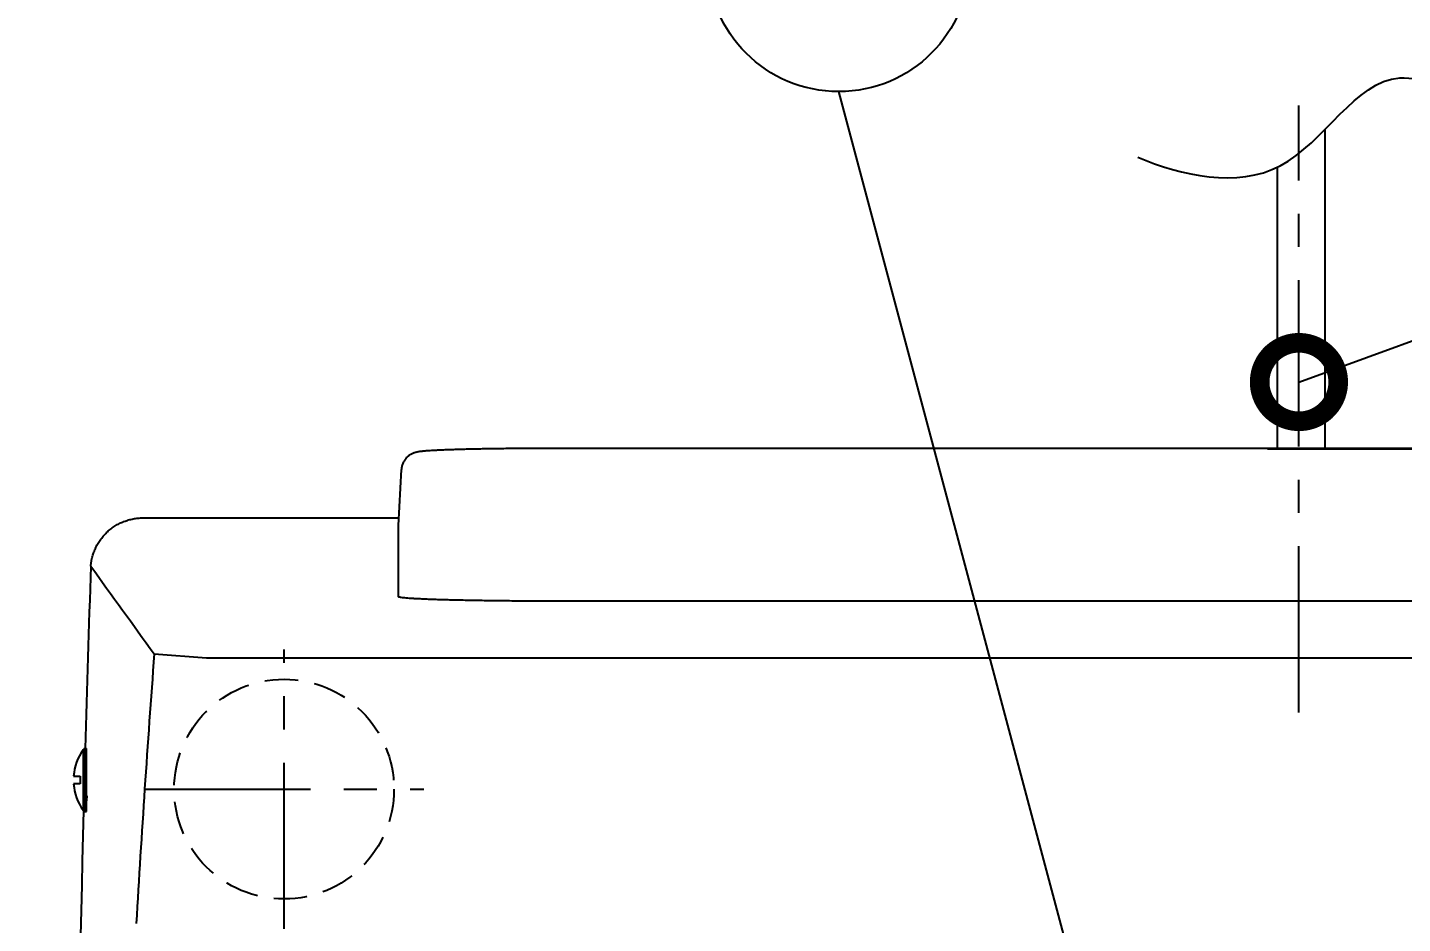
# Model space of a CAD drawing. Extents: x 230 to 4050, y 0 to 2754.
# Drawn here: x 575 to 837.5, y 2400.8 to 2572 of the extents above; entities that cross this region are included whole.
import ezdxf

# ---------------------------------------------------------------- set-up
doc = ezdxf.new("R2010")
doc.units = 0
doc.header["$PDMODE"] = 3
doc.linetypes.add('CENTER', pattern=[50.8, 31.75, -6.35, 6.35, -6.35])
doc.linetypes.add('HIDDEN', pattern=[9.525, 6.35, -3.175])
doc.layers.get('0').update_dxf_attribs({"linetype": 'CONTINUOUS'})
doc.layers.get('DEFPOINTS').update_dxf_attribs({"linetype": 'CONTINUOUS'})
doc.layers.add('DANMEN', color=7, linetype='CONTINUOUS')
doc.layers.add('SUNPOU', color=7, linetype='CONTINUOUS')
doc.styles.get("Standard").update_dxf_attribs({"font": 'SIMPLEX.shx', "bigfont": 'extfont.shx'})
doc.dimstyles.get("Standard").update_dxf_attribs({"dimscale": 10, "dimtxt": 2, "dimasz": 3, "dimexe": 1, "dimexo": 1, "dimgap": 0.6, "dimtad": 3, "dimdec": 0, "dimzin": 0, "dimdsep": 46, "dimtxsty": 'STANDARD', "dimblk1": 'OPEN', "dimblk2": 'OPEN', "dimsah": 1, "dimcen": 1.5, "dimadec": 0, "dimazin": 0, "dimtfac": 1, "dimtdec": 0, "dimtmove": 0, "dimatfit": 0, "dimldrblk": 'DOTSMALL', "dimfxl": 1, "dimtvp": 1, "dimtolj": 1, "dimtzin": 0, "dimarcsym": 0})

# ---------------------------------------------------------------- blocks, each defined once
blk = doc.blocks.new('_OPEN')
at = {"color": 0, "linetype": 'ByBlock'}
for p, q in [((-1, 0.1667), (0, 0)), ((0, 0), (-1, -0.1667)), ((0, 0), (-1, 0))]:
    blk.add_line(p, q, dxfattribs=at)
blk = doc.blocks.new('*D4')
at = {"layer": 'DEFPOINTS', "color": 0}
for p in [(801.72, 2491.51), (1088.83, 2491.51), (822.38, 1865.24)]:
    blk.add_point(p, dxfattribs=at)
at = {"layer": 'SUNPOU', "color": 0, "lineweight": -2}
for p, q in [((811.72, 2491.51), (1098.83, 2491.51)), ((1088.83, 1895.24), (1088.83, 2461.51)), ((832.38, 1865.24), (1098.83, 1865.24))]:
    blk.add_line(p, q, dxfattribs=at)
at = {"layer": 'SUNPOU', "color": 0, "lineweight": -2, "xscale": 30, "yscale": 30, "zscale": 30}
for p, rotation in [((1088.83, 2491.51), 90), ((1088.83, 1865.24), 270)]:
    blk.add_blockref('_OPEN', p, dxfattribs=dict(at, rotation=rotation))
at = {"layer": 'SUNPOU', "color": 0, "insert": (1072.83, 2178.38), "char_height": 20, "attachment_point": 5, "rotation": 90}
blk.add_mtext('\\A1;625\\P', dxfattribs=at)
blk = doc.blocks.new('_DotSmall')
at = {"color": 0, "linetype": 'ByBlock', "const_width": 0.5}
blk.add_lwpolyline([(-0.0625, 0, 1), (0.0625, 0, 1)], format="xyb", close=True, dxfattribs=at)
blk = doc.blocks.new('*D14')
at = {"layer": 'DEFPOINTS', "color": 0}
for p in [(872.8, 2491.51), (762.81, 1845.58), (1138.83, 1845.58)]:
    blk.add_point(p, dxfattribs=at)
at = {"layer": 'SUNPOU', "color": 0, "lineweight": -2}
for p, q in [((882.8, 2491.51), (1148.83, 2491.51)), ((1138.83, 2461.51), (1138.83, 1875.58)), ((772.81, 1845.58), (1148.83, 1845.58))]:
    blk.add_line(p, q, dxfattribs=at)
at = {"layer": 'SUNPOU', "color": 0, "lineweight": -2, "xscale": 30, "yscale": 30, "zscale": 30}
for p, rotation in [((1138.83, 2491.51), 90), ((1138.83, 1845.58), 270)]:
    blk.add_blockref('_OPEN', p, dxfattribs=dict(at, rotation=rotation))
at = {"layer": 'SUNPOU', "color": 0, "insert": (1122.83, 2168.55), "char_height": 20, "attachment_point": 5, "rotation": 90}
blk.add_mtext('\\A1;650', dxfattribs=at)
blk = doc.blocks.new('A$C686E1A2D')
at = {"layer": 'DANMEN', "color": 2, "linetype": 'CENTER'}
for p, q in [((0, -26.7), (0, 26.7)), ((-26.7, 0), (26.7, 0))]:
    blk.add_line(p, q, dxfattribs=at)
at = {"layer": 'DANMEN', "color": 4, "linetype": 'HIDDEN'}
blk.add_circle((0, 0), 20.99, dxfattribs=at)

msp = doc.modelspace()

# ---------------------------------------------------------------- linework, layer by layer
at = {"color": 2}
for p, q in [((822.74, 2491.61), (822.74, 2552.56)), ((813.66, 2491.61), (813.66, 2545.34))]:
    msp.add_line(p, q, dxfattribs=at)
at = {"color": 2, "linetype": 'Continuous'}
for p, q in [((675.81, 2491.61), (675.81, 2491.61)), ((849.81, 2491.61), (675.81, 2491.61)), ((849.81, 2491.61), (675.81, 2491.61)), ((645.81, 2476.88), (646.37, 2487.56)), ((597.02, 2478.32), (645.89, 2478.32)), ((645.81, 2476.88), (645.81, 2476.88)), ((645.81, 2463.27), (645.81, 2476.88)), ((645.81, 2476.88), (645.81, 2476.88)), ((648.82, 2462.89), (648.67, 2462.9)), ((648.81, 2462.9), (648.81, 2462.77)), ((849.81, 2462.42), (675.81, 2462.42)), ((599.17, 2452.35), (609.14, 2451.6)), ((609.14, 2451.6), (916.48, 2451.6)), ((585.61, 2434.04), (585.61, 2422.46)), ((586.02, 2434.25), (586.02, 2422.25)), ((586.02, 2434.25), (586.26, 2434.25)), ((586.26, 2422.25), (586.26, 2434.25)), ((583.79, 2429), (585.06, 2429)), ((585.06, 2429), (585.06, 2427.5)), ((585.06, 2427.5), (583.79, 2427.5)), ((586.02, 2422.25), (586.26, 2422.25))]:
    msp.add_line(p, q, dxfattribs=at)
for centre, radius, start, end in [((9408.99, 2188.72), 8826.39, 178.179489, 178.405962), ((5747.32, 6183.86), 6358.27, 215.749122, 215.935603), ((3577.39, 2228.47), 2986.62, 175.70113, 176.6915), ((593.76, 2428.25), 10, 144.6235, 175.6988), ((586.02, 2433.75), 0.5, 90, 144.6235), ((593.76, 2428.25), 10, 184.3012, 215.3765), ((3579.84, 2228.4), 3000, 176.23788, 176.2564), ((9408.99, 2188.72), 8826.39, 178.483122, 180.462447), ((586.02, 2422.75), 0.5, 215.3765, 270)]:
    msp.add_arc(centre, radius, start, end, dxfattribs=at)
at = {"color": 2}
msp.add_open_spline([(786.96, 2547.26), (795.31, 2543.71), (817.05, 2538.77), (831.6, 2568.02), (846.74, 2559.86), (851.74, 2559.36)], degree=3, knots=[0, 0, 0, 0, 27.242506, 55.581967, 70.65841, 70.65841, 70.65841, 70.65841], dxfattribs=at)
at = {"color": 2, "linetype": 'Continuous'}
for points, knots in [([(675.81, 2491.61), (675.25, 2491.61), (674.13, 2491.61), (672.45, 2491.6), (670.79, 2491.59), (669.15, 2491.58), (667.53, 2491.57), (665.95, 2491.55), (664.41, 2491.53), (662.92, 2491.51), (661.47, 2491.49), (660.09, 2491.46), (658.77, 2491.43), (657.51, 2491.4), (656.33, 2491.36), (655.23, 2491.32), (654.2, 2491.28), (653.29, 2491.24), (652.5, 2491.2), (651.87, 2491.16), (651.36, 2491.13), (650.95, 2491.1), (650.61, 2491.07), (650.33, 2491.04), (650.09, 2491.01), (649.93, 2490.99), (649.86, 2490.98), (649.85, 2490.98)], [0, 0, 0, 0, 1.685478, 3.364065, 5.028908, 6.673221, 8.290316, 9.873637, 11.416794, 12.913601, 14.358112, 15.74467, 17.06795, 18.323028, 19.505466, 20.611436, 21.637846, 22.579749, 23.368641, 23.991869, 24.490304, 24.894569, 25.227495, 25.506584, 25.745515, 25.955246, 25.976959, 25.976959, 25.976959, 25.976959]), ([(649.85, 2490.98), (649.79, 2490.97), (649.68, 2490.95), (649.51, 2490.92), (649.35, 2490.89), (649.18, 2490.85), (649.02, 2490.81), (648.86, 2490.76), (648.7, 2490.7), (648.53, 2490.63), (648.35, 2490.55), (648.18, 2490.46), (648, 2490.35), (647.8, 2490.22), (647.61, 2490.06), (647.4, 2489.87), (647.21, 2489.67), (647.03, 2489.44), (646.86, 2489.18), (646.7, 2488.89), (646.57, 2488.58), (646.47, 2488.26), (646.4, 2487.92), (646.38, 2487.68), (646.37, 2487.56)], [0, 0, 0, 0, 0.167306, 0.342732, 0.511728, 0.676816, 0.846525, 1.008519, 1.180381, 1.369928, 1.55023, 1.762107, 1.959539, 2.191621, 2.467821, 2.716298, 3.015308, 3.304159, 3.60523, 3.948709, 4.280712, 4.610316, 4.961123, 5.326437, 5.326437, 5.326437, 5.326437]), ([(587.06, 2469.12), (587.08, 2469.43), (587.16, 2470.05), (587.36, 2470.96), (587.65, 2471.84), (588.02, 2472.7), (588.46, 2473.52), (588.99, 2474.29), (589.58, 2475.01), (590.23, 2475.68), (590.94, 2476.28), (591.71, 2476.81), (592.53, 2477.27), (593.38, 2477.64), (594.26, 2477.94), (595.17, 2478.16), (596.09, 2478.29), (596.71, 2478.32), (597.02, 2478.32)], [0, 0, 0, 0, 0.92862, 1.861624, 2.794248, 3.723068, 4.652442, 5.585895, 6.518981, 7.447814, 8.376758, 9.309937, 10.243151, 11.172164, 12.100938, 13.033724, 13.966688, 14.895222, 14.895222, 14.895222, 14.895222]), ([(648.67, 2462.9), (648.42, 2462.92), (647.95, 2462.95), (647.32, 2463), (646.79, 2463.05), (646.38, 2463.1), (646.08, 2463.15), (645.91, 2463.19), (645.81, 2463.24), (645.81, 2463.27)], [0, 0, 0, 0, 0.750087, 1.390464, 1.91876, 2.333175, 2.632682, 2.817846, 2.897567, 2.897567, 2.897567, 2.897567]), ([(675.81, 2462.42), (675.18, 2462.42), (673.93, 2462.42), (672.06, 2462.42), (670.2, 2462.43), (668.36, 2462.44), (666.55, 2462.46), (664.78, 2462.47), (663.05, 2462.5), (661.38, 2462.52), (659.76, 2462.55), (658.2, 2462.58), (656.71, 2462.61), (655.3, 2462.64), (653.97, 2462.68), (652.73, 2462.72), (651.57, 2462.76), (650.51, 2462.81), (649.61, 2462.85), (649.05, 2462.88), (648.82, 2462.89)], [0, 0, 0, 0, 1.883716, 3.760004, 5.621466, 7.46076, 9.270634, 11.043953, 12.773726, 14.453132, 16.075554, 17.634597, 19.124119, 20.538254, 21.871435, 23.118417, 24.274301, 25.33455, 26.295014, 26.999711, 26.999711, 26.999711, 26.999711])]:
    msp.add_open_spline(points, degree=3, knots=knots, dxfattribs=at)
at = {"layer": 'DANMEN', "color": 2, "linetype": 'CENTER'}
msp.add_line((817.74, 2441.18), (817.74, 2557.11), dxfattribs=at)
at = {"layer": 'SUNPOU'}
msp.add_circle((729.87, 2584.76), 25, dxfattribs=at)

# ---------------------------------------------------------------- block references
at = {"color": 2}
msp.add_blockref('A$C686E1A2D', (623.96, 2426.51), dxfattribs=at)

# ---------------------------------------------------------------- dimensions: what is measured, and where the dimension line sits
at = {"layer": 'SUNPOU'}
for base, p1, p2, text, picture, middle in [((1138.83, 1845.58), (872.8, 2491.51), (762.81, 1845.58), '650', '*D14', (1122.83, 2168.55)), ((1088.83, 2491.51), (822.38, 1865.24), (801.72, 2491.51), '625\\P', '*D4', (1072.83, 2178.38))]:
    dim = msp.add_linear_dim(base=base, p1=p1, p2=p2, angle=90, text=text, dimstyle='STANDARD', dxfattribs=at)
    dim.commit()
    dim.dimension.update_dxf_attribs({"geometry": picture, "text_midpoint": middle})

# ---------------------------------------------------------------- leaders
for points in [[(817.74, 2504.28), (1002.95, 2571.77)], [(796.93, 2308.33), (729.87, 2559.76)], [(642.29, 2333.43), (493.69, 2432.77)]]:
    msp.add_leader(points, dimstyle='STANDARD', dxfattribs=at)

doc.saveas('drawing.dxf')
